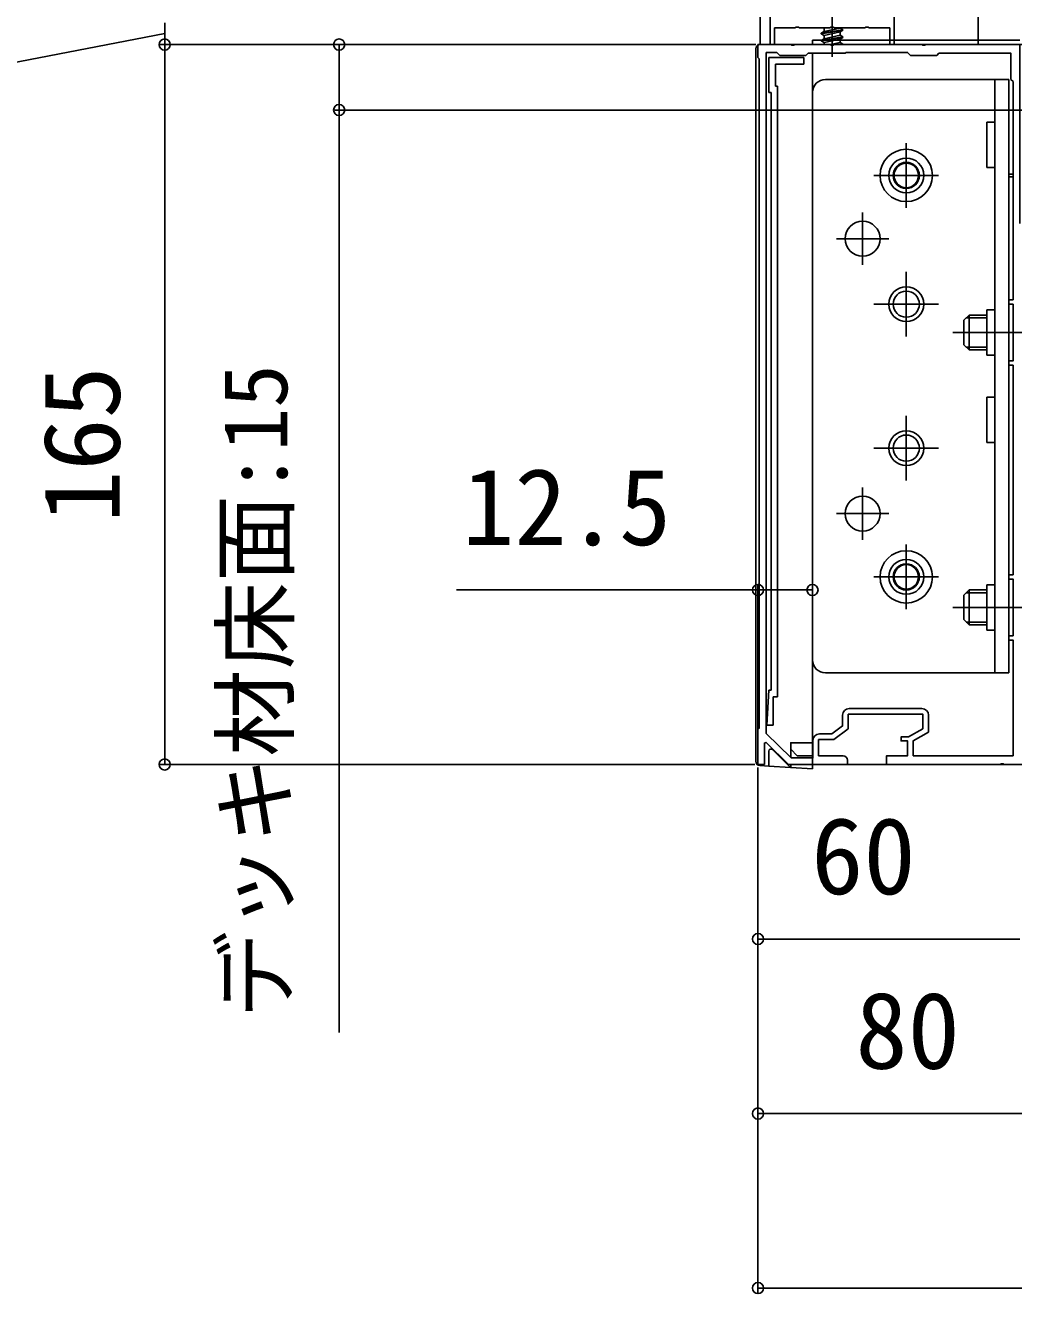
# Model space of a CAD drawing. Units: millimetres, scale not verified. Extents: x -1050 to 1050, y -1571 to 1561.
# Drawn here: x -717.9 to -491.4, y 510.9 to 801.6 of the extents above; entities that cross this region are included whole.
import ezdxf
from ezdxf.enums import TextEntityAlignment as Align

# ---------------------------------------------------------------- set-up
doc = ezdxf.new("R2010")
doc.units = ezdxf.units.MM
doc.header["$LTSCALE"] = 8
for name, color, linetype in [('0-3_YKK_11', 7, 'Continuous'), ('0-4_YKK_12', 2, 'Continuous'), ('0-5_YKK_13', 4, 'Continuous'), ('0-6_YKK_D', 6, 'Continuous')]:
    doc.layers.add(name, color=color, linetype=linetype)
doc.styles.add('ＭＳ ゴシック', font='')
doc.styles.get('ＭＳ ゴシック').set_extended_font_data('MS Gothic')

msp = doc.modelspace()

# ---------------------------------------------------------------- linework, layer by layer
at = {"layer": '0-3_YKK_11'}
msp.add_line((-529.1, 645.001), (-512.4, 645.001), dxfattribs=at)
for points in [[(-518.8, 803.7), (-518.8, 797.2), (-519.8, 797.2), (-519.8, 801), (-524.48, 801), (-524.74, 801.15), (-525.26, 801.15), (-525.52, 801), (-532.48, 801), (-532.74, 801.15), (-533, 801.3), (-533.26, 801.15), (-533.52, 801), (-540.48, 801), (-540.74, 801.15), (-541.26, 801.15), (-541.52, 801), (-546.2, 801), (-546.2, 797.2), (-547.2, 797.2), (-547.2, 803.7)], [(-490, 756.201), (-490, 797.201), (-511.542, 797.201), (-511.725, 797.081), (-512.275, 797.081), (-512.458, 797.201), (-532.542, 797.201), (-532.725, 797.081), (-533.275, 797.081), (-533.458, 797.201), (-541.542, 797.201), (-541.725, 797.081), (-542.275, 797.081), (-542.458, 797.201), (-550, 797.201), (-550, 794.201), (-549.7, 793.901)], [(-549.7, 793.901), (-549.7, 640.501), (-550, 640.201), (-550, 632.201), (-548.5, 632.201), (-548.5, 637.1), (-548.132, 637.255), (-543, 632.201), (-529.5, 632.201), (-529.5, 633.201)], [(-548.1, 795.401), (-548.1, 639.329), (-542.385, 633.701), (-537.4, 633.701), (-537.4, 637.701)], [(-510.9, 643.501), (-510.9, 639.646), (-514.4, 637.646), (-514.4, 634.201), (-491.5, 634.201), (-491.5, 660.701), (-492.5, 660.701), (-492.5, 661.701), (-491.5, 661.701), (-491.5, 674.701), (-492.5, 674.701), (-492.5, 675.701), (-491.5, 675.701), (-491.5, 723.701), (-492.5, 723.701), (-492.5, 724.701), (-491.5, 724.701), (-491.5, 737.701), (-492.5, 737.701), (-492.5, 738.701), (-491.5, 738.701), (-491.5, 788.701), (-492, 789.201), (-492, 795.201), (-508.5, 795.201), (-509, 794.701), (-515, 794.701), (-515.7, 795.401), (-529.8, 795.401), (-530, 795.201), (-538.5, 795.201), (-539, 794.701), (-545, 794.701), (-545.7, 795.401), (-548.1, 795.401)], [(-530.5, 634.201), (-536.1, 634.201), (-536.1, 637.901), (-532.6, 637.901), (-529.3, 640.401), (-529.3, 643.701), (-512.2, 643.701), (-512.2, 640.401), (-515.525, 638.501), (-517.2, 638.501), (-517.2, 637.601), (-515.7, 637.601), (-515.7, 634.201), (-520.5, 634.201), (-520.5, 632.201), (-494.458, 632.201), (-494.275, 632.321), (-493.725, 632.321), (-493.542, 632.201), (-477.458, 632.201), (-477.275, 632.321), (-476.725, 632.321), (-476.542, 632.201), (-470.8, 632.201)], [(-535.9, 639.201), (-533.037, 639.201), (-530.6, 641.047), (-530.6, 643.501)]]:
    msp.add_lwpolyline(points, dxfattribs=at)
for centre, radius, start, end in [((-529.1, 643.501), 1.5, 90.00001, 179.99999), ((-512.4, 643.501), 1.5, 0.00001, 89.99999), ((-535.9, 637.701), 1.5, 90.00001, 179.99999), ((-530.5, 633.201), 1, 0.00001, 89.99999)]:
    msp.add_arc(centre, radius, start, end, dxfattribs=at)
at = {"layer": '0-4_YKK_12'}
for p, q in [((-533, 807.144), (-533, 794.401)), ((-537.5, 797.2), (-444.633, 797.2)), ((-537.5, 795.201), (-537.5, 632.2)), ((-516, 774.601), (-516, 759.801)), ((-516, 773.7), (-516, 760.7)), ((-491.5, 767.5), (-492.5, 767.5)), ((-508.6, 767.201), (-523.4, 767.201)), ((-509.5, 767.2), (-522.5, 767.2)), ((-491.5, 766.9), (-492.5, 766.9)), ((-526, 758.701), (-526, 746.701)), ((-526, 758.2), (-526, 747.2)), ((-520, 752.701), (-532, 752.701)), ((-520.5, 752.7), (-531.5, 752.7)), ((-516, 745.101), (-516, 730.301)), ((-508.6, 737.701), (-523.4, 737.701)), ((-478.8, 731.201), (-505.3, 731.201)), ((-516, 712.101), (-516, 697.301)), ((-508.6, 704.701), (-523.4, 704.701)), ((-526, 695.701), (-526, 683.701)), ((-526, 695.2), (-526, 684.2)), ((-520, 689.701), (-532, 689.701)), ((-520.5, 689.7), (-531.5, 689.7)), ((-516, 682.601), (-516, 667.801)), ((-516, 681.7), (-516, 668.7)), ((-508.6, 675.201), (-523.4, 675.201)), ((-509.5, 675.2), (-522.5, 675.2)), ((-492.5, 675.5), (-492.483, 675.5)), ((-492.5, 674.9), (-492.483, 674.9)), ((-478.8, 668.201), (-505.3, 668.201)), ((-537.5, 632.2), (-267, 632.2))]:
    msp.add_line(p, q, dxfattribs=at)
for points in [[(-499.5, 797.2), (-549.5, 797.2), (-549.5, 1069.2)], [(-518.5, 1069.2), (-499.5, 1069.2), (-499.5, 797.2)]]:
    msp.add_lwpolyline(points, dxfattribs=at)
at = {"layer": '0-5_YKK_13'}
for p, q in [((-535.472, 799.787), (-530.528, 800.611)), ((-530.528, 800.493), (-535.472, 799.669)), ((-535.472, 799.787), (-534.824, 800.161)), ((-535.472, 799.787), (-535.472, 799.669)), ((-535.472, 799.669), (-534.824, 799.296)), ((-534.922, 801), (-534.824, 800.943)), ((-534.824, 800.943), (-534.637, 801)), ((-531.176, 800.985), (-534.824, 800.161)), ((-534.824, 800.943), (-534.824, 800.161)), ((-531.176, 800.119), (-534.824, 799.296)), ((-531.176, 801), (-531.176, 800.985)), ((-530.528, 800.611), (-531.176, 800.985)), ((-530.528, 800.493), (-531.176, 800.119)), ((-531.176, 800.119), (-531.176, 799.337)), ((-530.528, 800.611), (-530.528, 800.493)), ((-549.5, 797.201), (-537.5, 797.201)), ((-537.5, 798.2), (-490, 798.2)), ((-537.5, 798.2), (-537.5, 797.2)), ((-537.5, 797.2), (-537.5, 797.201)), ((-535.472, 798.139), (-530.528, 798.963)), ((-530.528, 798.845), (-535.472, 798.021)), ((-535.472, 798.139), (-534.824, 798.513)), ((-535.472, 798.139), (-535.472, 798.021)), ((-535.472, 798.021), (-534.824, 797.648)), ((-531.176, 799.337), (-534.824, 798.513)), ((-534.824, 799.296), (-534.824, 798.513)), ((-534.824, 797.648), (-534.824, 797.2)), ((-531.176, 797.689), (-533.341, 797.2)), ((-531.22, 797.2), (-530.528, 797.315)), ((-530.528, 798.963), (-531.176, 799.337)), ((-531.176, 798.472), (-531.176, 797.689)), ((-530.528, 797.315), (-531.176, 797.689)), ((-530.528, 798.963), (-530.528, 798.845)), ((-530.528, 797.315), (-530.528, 797.198)), ((-550.5, 632.937), (-550.5, 796.201)), ((-547.5, 794.201), (-547.5, 786.201)), ((-539.5, 794.201), (-547.5, 794.201)), ((-539.5, 792.701), (-539.5, 794.201)), ((-537.5, 637.201), (-537.5, 795.201)), ((-537.5, 795.2), (-537.5, 633.776)), ((-546, 792.701), (-539.5, 792.701)), ((-546, 787.701), (-546, 792.701)), ((-534.5, 789.201), (-492.5, 789.201)), ((-495.7, 789.201), (-495.7, 653.201)), ((-492.5, 789.201), (-492.5, 653.201)), ((-547.5, 786.201), (-547, 786.201)), ((-547, 786.201), (-547, 649.201)), ((-545.5, 787.701), (-546, 787.701)), ((-545.5, 647.701), (-545.5, 787.701)), ((-537.5, 786.201), (-537.5, 656.201)), ((-497.5, 779.401), (-495.7, 779.401)), ((-497.5, 779.401), (-497.5, 769.001)), ((-497.5, 769.001), (-495.7, 769.001)), ((-497.5, 736.401), (-495.7, 736.401)), ((-497.5, 736.401), (-497.5, 726.001)), ((-502.8, 734.001), (-501.6, 735.201)), ((-502.8, 734.001), (-502.8, 728.401)), ((-502.248, 734.553), (-497.5, 734.553)), ((-497.5, 735.201), (-501.6, 735.201)), ((-501.6, 735.201), (-501.6, 727.201)), ((-502.8, 728.401), (-501.6, 727.201)), ((-502.248, 727.849), (-497.5, 727.849)), ((-501.6, 727.201), (-497.5, 727.201)), ((-497.5, 726.001), (-495.7, 726.001)), ((-497.5, 716.401), (-495.7, 716.401)), ((-497.5, 716.401), (-497.5, 706.001)), ((-497.5, 706.001), (-495.7, 706.001)), ((-502.8, 671.001), (-501.6, 672.201)), ((-502.248, 671.553), (-497.5, 671.553)), ((-497.5, 672.201), (-501.6, 672.201)), ((-501.6, 672.201), (-501.6, 664.201)), ((-497.5, 673.401), (-495.7, 673.401)), ((-497.5, 673.401), (-497.5, 663.001)), ((-502.8, 671.001), (-502.8, 665.401)), ((-502.8, 665.401), (-501.6, 664.201)), ((-502.248, 664.849), (-497.5, 664.849)), ((-501.6, 664.201), (-497.5, 664.201)), ((-497.5, 663.001), (-495.7, 663.001)), ((-534.5, 653.201), (-492.5, 653.201)), ((-547.5, 649.201), (-548, 641.201)), ((-547, 649.201), (-547.5, 649.201)), ((-546.5, 647.701), (-545.5, 647.701)), ((-546.5, 641.201), (-546.5, 647.701)), ((-548, 641.201), (-546.5, 641.201)), ((-537.5, 637.201), (-537.5, 634.201)), ((-547.5, 635.251), (-547.5, 631.812)), ((-542.552, 631.51), (-546.646, 635.605)), ((-541, 634.201), (-542.5, 635.701)), ((-541, 634.201), (-537.5, 634.201)), ((-537.5, 633.777), (-537.5, 634.201)), ((-549.561, 631.939), (-547.5, 631.812)), ((-547.5, 631.812), (-542.552, 631.51)), ((-542.552, 631.51), (-542.5, 631.507)), ((-542.5, 632.201), (-542.5, 631.507)), ((-542.5, 631.507), (-537.5, 631.201)), ((-537.5, 631.201), (-537.5, 632.201)), ((-537.5, 632.2), (-486, 632.2))]:
    msp.add_line(p, q, dxfattribs=at)
for points in [[(-530.528, 798.845), (-531.176, 798.472), (-534.824, 797.648)], [(-537.5, 637.201), (-542.5, 637.201), (-542.5, 633.814)]]:
    msp.add_lwpolyline(points, dxfattribs=at)
for centre, radius in [((-516, 767.2), 6), ((-516, 767.201), 4), ((-516, 767.201), 3), ((-516, 767.201), 2.8), ((-526, 752.701), 4), ((-516, 737.701), 4), ((-516, 737.701), 3), ((-516, 704.701), 4), ((-516, 704.701), 3), ((-526, 689.701), 4), ((-516, 675.2), 6), ((-516, 675.201), 4), ((-516, 675.201), 3), ((-516, 675.201), 2.8)]:
    msp.add_circle(centre, radius, dxfattribs=at)
for centre, radius, start, end in [((-549.5, 796.201), 1, 90, 180), ((-534.5, 786.201), 3, 90, 180), ((-534.5, 656.201), 3, 180, 270), ((-547, 635.251), 0.5, 45, 180), ((-549.5, 632.937), 1, 180, 266.5)]:
    msp.add_arc(centre, radius, start, end, dxfattribs=at)
at = {"layer": '0-6_YKK_D'}
for p, q in [((-686, 797.201), (-686, 802.201)), ((-686, 797.201), (-686, 802.201)), ((-550.7, 797.201), (-687, 797.201)), ((-550.5, 797.2), (-687, 797.2)), ((-686, 797.201), (-686, 792.101)), ((-686, 797.2), (-686, 632.201)), ((-550.7, 797.201), (-647, 797.201)), ((-454.226, 782.201), (-647, 782.201)), ((-550, 639.821), (-550, 673.201)), ((-550.7, 632.201), (-687, 632.201)), ((-550, 631.501), (-550, 511.2)), ((-550, 631.501), (-550, 551.2)), ((-550, 631.501), (-550, 591.2)), ((-550, 592.2), (-490, 592.2)), ((-550, 552.2), (-470, 552.2)), ((-550, 512.2), (210, 512.2))]:
    msp.add_line(p, q, dxfattribs=at)
for points in [[(-686, 799.701), (-726, 792.001), (-726, 768.092)], [(-646, 797.201), (-646, 782.201), (-646, 570.737)], [(-537.5, 672.201), (-550, 672.201), (-619.1, 672.201)]]:
    msp.add_lwpolyline(points, dxfattribs=at)
for centre in [(-686, 797.201), (-686, 797.2), (-646, 797.201), (-646, 782.201), (-550, 672.201), (-537.5, 672.201), (-686, 632.201), (-550, 592.2), (-550, 552.2), (-550, 512.2)]:
    msp.add_circle(centre, 1.275, dxfattribs=at)

# ---------------------------------------------------------------- texts
at = {"layer": '0-6_YKK_D', "style": 'ＭＳ ゴシック'}
for s, height, p in [('165', 17.6, (-691, 687.564)), ('デッキ材床面:15', 14.66, (-653.5, 574.033))]:
    msp.add_text(s, height=height, rotation=90, dxfattribs=at).set_placement(p, align=Align.BOTTOM_LEFT)
for s, p in [('12.5', (-617.782, 677.201)), ('60', (-537.795, 597.2)), ('80', (-527.659, 557.2))]:
    msp.add_text(s, height=17.6, dxfattribs=at).set_placement(p, align=Align.BOTTOM_LEFT)

doc.saveas('drawing.dxf')
